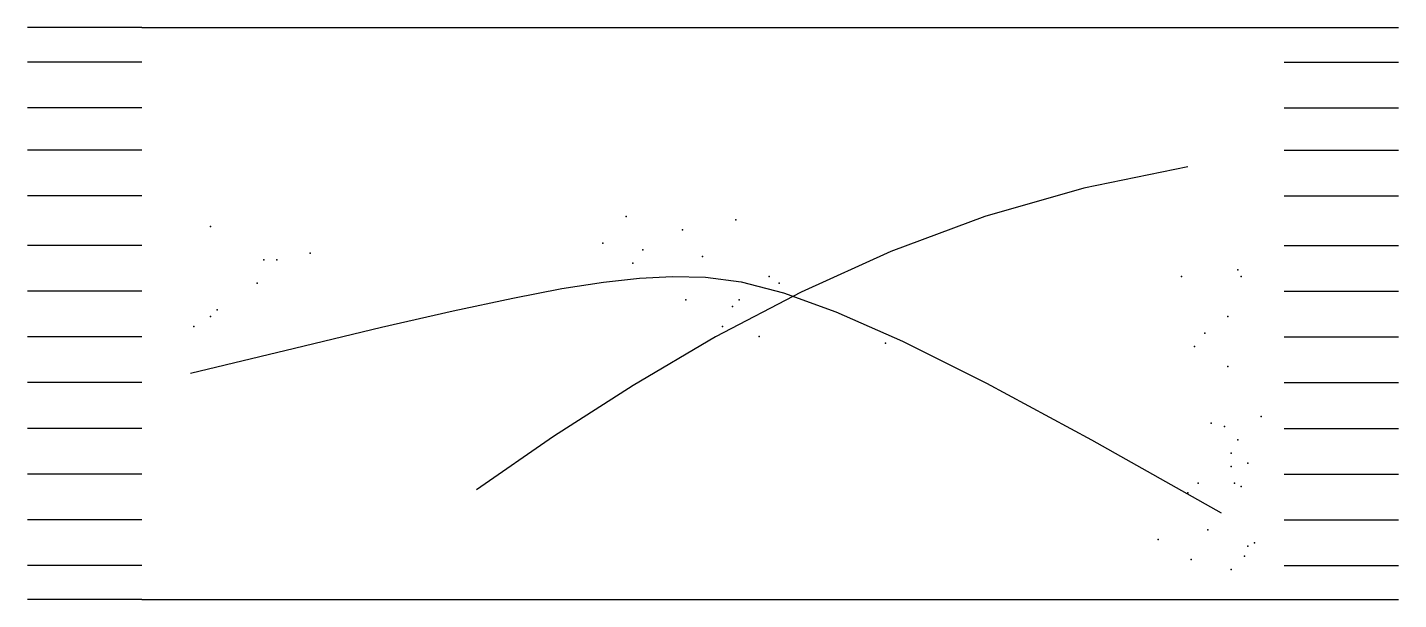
# Model space of a CAD drawing. Header units: metres. Extents: x -0.64 to 0.56, y -0.22 to 0.28.
import ezdxf

# ---------------------------------------------------------------- set-up
doc = ezdxf.new("R2010")
doc.units = ezdxf.units.M

msp = doc.modelspace()

# ---------------------------------------------------------------- linework, layer by layer
for p, q in [((-0.5391, 0.2773), (-0.6391, 0.2773)), ((0.4609, 0.2769), (-0.5391, 0.2769)), ((0.4609, 0.2773), (0.5609, 0.2773)), ((-0.5391, 0.247), (-0.6391, 0.247)), ((0.4609, 0.247), (0.5609, 0.247)), ((-0.5391, 0.207), (-0.6391, 0.207)), ((0.4609, 0.207), (0.5609, 0.207)), ((-0.5391, 0.1701), (-0.6391, 0.1701)), ((0.4609, 0.1701), (0.5609, 0.1701)), ((-0.5391, 0.1301), (-0.6391, 0.1301)), ((0.4609, 0.1301), (0.5609, 0.1301)), ((-0.5391, 0.0866), (-0.6391, 0.0866)), ((0.4609, 0.0866), (0.5609, 0.0866)), ((-0.5391, 0.0466), (-0.6391, 0.0466)), ((0.4609, 0.0466), (0.5609, 0.0466)), ((-0.5391, 0.0066), (-0.6391, 0.0066)), ((0.4609, 0.0066), (0.5609, 0.0066)), ((-0.5391, -0.0334), (-0.6391, -0.0334)), ((0.4609, -0.0334), (0.5609, -0.0334)), ((-0.5391, -0.0734), (-0.6391, -0.0734)), ((0.4609, -0.0734), (0.5609, -0.0734)), ((-0.5391, -0.1134), (-0.6391, -0.1134)), ((0.4609, -0.1134), (0.5609, -0.1134)), ((-0.5391, -0.1534), (-0.6391, -0.1534)), ((0.4609, -0.1534), (0.5609, -0.1534)), ((-0.5391, -0.1934), (-0.6391, -0.1934)), ((0.4609, -0.1934), (0.5609, -0.1934)), ((-0.5391, -0.2231), (-0.6391, -0.2231)), ((-0.5391, -0.2231), (0.4609, -0.2231)), ((0.4609, -0.2231), (0.5609, -0.2231))]:
    msp.add_line(p, q)
for points in [[(0.3766, 0.1555), (0.2853, 0.1368), (0.1987, 0.1118), (0.1164, 0.0812), (0.038, 0.0459), (-0.037, 0.0067), (-0.1091, -0.0358), (-0.1786, -0.0806), (-0.2461, -0.127)], [(-0.4963, -0.0251), (-0.4053, -0.0031), (-0.3293, 0.015), (-0.2664, 0.0294), (-0.2144, 0.0406), (-0.1713, 0.0489), (-0.135, 0.0546), (-0.1034, 0.058), (-0.0744, 0.0594), (-0.0458, 0.0588), (-0.0145, 0.0547), (0.0225, 0.0453), (0.0685, 0.0286), (0.1267, 0.0029), (0.2002, -0.0338), (0.2921, -0.0833), (0.4057, -0.1474)]]:
    msp.add_lwpolyline(points)
for p in [(-0.1151, 0.1118), (-0.0191, 0.1089), (-0.4789, 0.1031), (-0.0657, 0.1002), (-0.1355, 0.0885), (-0.4323, 0.074), (-0.4207, 0.074), (-0.3916, 0.0798), (-0.1006, 0.0827), (-0.0482, 0.0769), (-0.1093, 0.071), (0.4203, 0.0652), (-0.4381, 0.0536), (0.01, 0.0594), (0.0187, 0.0536), (0.3708, 0.0594), (0.4232, 0.0594), (-0.0628, 0.039), (-0.0162, 0.039), (-0.4789, 0.0244), (-0.4731, 0.0303), (-0.022, 0.0332), (0.4115, 0.0244), (-0.4934, 0.0157), (-0.0308, 0.0157), (0.0012, 0.007), (0.1118, 0.0011), (0.3912, 0.0099), (0.3824, -0.0018), (0.4115, -0.0192), (0.397, -0.0688), (0.4086, -0.0717), (0.4406, -0.0629), (0.4203, -0.0833), (0.4145, -0.095), (0.4145, -0.1066), (0.429, -0.1037), (0.3766, -0.1299), (0.3854, -0.1212), (0.4174, -0.1212), (0.4232, -0.1241), (0.3941, -0.162), (0.3504, -0.1707), (0.429, -0.1765), (0.4348, -0.1736), (0.4348, -0.1736), (0.3795, -0.1882), (0.4261, -0.1853), (0.4145, -0.1969)]:
    msp.add_point(p)

doc.saveas('drawing.dxf')
